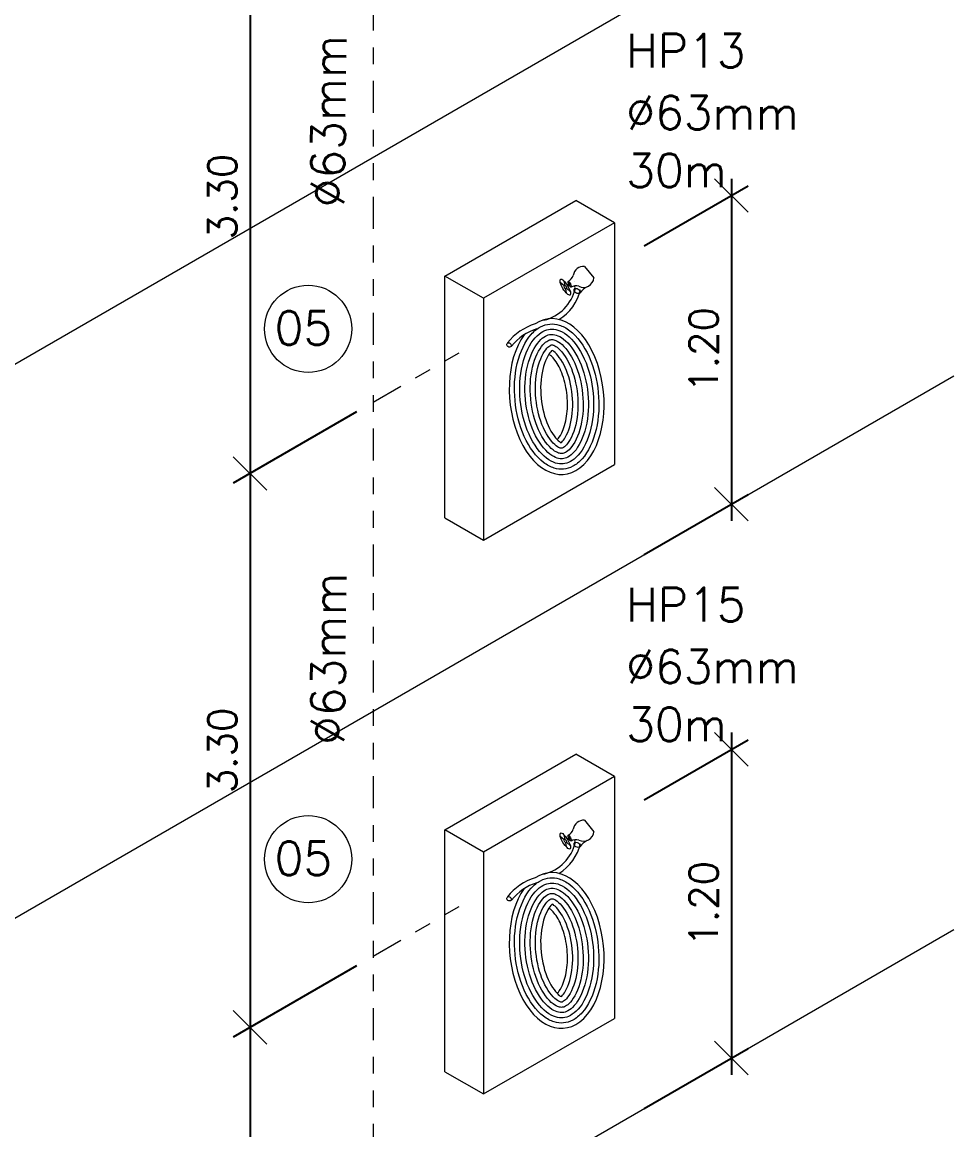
# Model space of a CAD drawing. Header units: millimetres. Extents: x 521 to 1055, y 261 to 520.
# Drawn here: x 987.7 to 993.25, y 353.62 to 360.22 of the extents above; entities that cross this region are included whole.
import ezdxf

# ---------------------------------------------------------------- set-up
doc = ezdxf.new("R2010")
doc.units = ezdxf.units.MM
doc.linetypes.add('CONTINU', pattern=[0])
doc.linetypes.add('DIVIDE2', pattern=[15.875, 6.35, -3.175, 0, -3.175, 0, -3.175])
doc.layers.add('0.1', color=8, linetype='Continuous', lineweight=13)
doc.styles.add('ROMANS', font='romans')
doc.dimstyles.new('Fares Eng - 50', dxfattribs={"dimscale": 2, "dimtxt": 0.085, "dimasz": 0.1, "dimexe": 0.05, "dimexo": 0.05, "dimgap": 0.04, "dimtad": 1, "dimzin": 4, "dimdsep": 46, "dimtxsty": 'ROMANS', "dimblk1": 'OBLIQUE', "dimblk2": 'OBLIQUE', "dimsah": 1, "dimcen": 0.05, "dimdle": 0.05, "dimclrd": 8, "dimclre": 8, "dimclrt": 8, "dimaunit": 1, "dimadec": 0, "dimazin": 0, "dimtfac": 1, "dimtix": 1, "dimtmove": 2, "dimatfit": 0, "dimldrblk": 'OPEN90', "dimfxl": 1, "dimtolj": 1, "dimtzin": 0, "dimarcsym": 0})

# ---------------------------------------------------------------- blocks, each defined once
blk = doc.blocks.new('_OBLIQUE')
at = {"color": 0, "linetype": 'ByBlock'}
blk.add_line((-0.5, -0.5), (0.5, 0.5), dxfattribs=at)
blk = doc.blocks.new('*D2257')
at = {"layer": '0.1', "color": 8, "linetype": 'CONTINU', "lineweight": -2, "transparency": 16777216}
for p, q in [((989.692, 361.2018), (988.9574, 360.7777)), ((989.0574, 360.9354), (989.0574, 357.4354)), ((989.692, 357.9018), (988.9574, 357.4777))]:
    blk.add_line(p, q, dxfattribs=at)
at = {"layer": 'DEFPOINTS', "color": 0, "linetype": 'CONTINU', "lineweight": -2, "transparency": 16777216}
for p in [(989.792, 361.2595), (989.792, 357.9595), (989.0574, 357.5354)]:
    blk.add_point(p, dxfattribs=at)
at = {"layer": '0.1', "color": 8, "linetype": 'CONTINU', "lineweight": -2, "transparency": 16777216, "xscale": 0.2, "yscale": 0.2, "zscale": 0.2}
for p, rotation in [((989.0574, 360.8354), 90), ((989.0574, 357.5354), 270)]:
    blk.add_blockref('_OBLIQUE', p, dxfattribs=dict(at, rotation=rotation))
at = {"layer": '0.1', "color": 8, "linetype": 'CONTINU', "lineweight": -2, "transparency": 16777216, "insert": (988.8924, 359.1854), "char_height": 0.17, "attachment_point": 5, "rotation": 90, "style": 'ROMANS'}
blk.add_mtext('\\A1;3.30', dxfattribs=at)
blk = doc.blocks.new('_Open90')
at = {"color": 0, "linetype": 'ByBlock', "lineweight": -2}
for p, q in [((-0.5, 0.5), (0, 0)), ((0, 0), (-1, 0)), ((0, 0), (-0.5, -0.5))]:
    blk.add_line(p, q, dxfattribs=at)
blk = doc.blocks.new('*D2258')
at = {"layer": '0.1', "color": 8, "linetype": 'CONTINU', "lineweight": -2, "transparency": 16777216}
for p, q in [((989.692, 357.9018), (988.9574, 357.4777)), ((989.0574, 357.6354), (989.0574, 354.1354)), ((989.692, 354.6018), (988.9574, 354.1777))]:
    blk.add_line(p, q, dxfattribs=at)
at = {"layer": 'DEFPOINTS', "color": 0, "linetype": 'CONTINU', "lineweight": -2, "transparency": 16777216}
for p in [(989.792, 357.9595), (989.792, 354.6595), (989.0574, 354.2354)]:
    blk.add_point(p, dxfattribs=at)
at = {"layer": '0.1', "color": 8, "linetype": 'CONTINU', "lineweight": -2, "transparency": 16777216, "xscale": 0.2, "yscale": 0.2, "zscale": 0.2}
for p, rotation in [((989.0574, 357.5354), 90), ((989.0574, 354.2354), 270)]:
    blk.add_blockref('_OBLIQUE', p, dxfattribs=dict(at, rotation=rotation))
at = {"layer": '0.1', "color": 8, "linetype": 'CONTINU', "lineweight": -2, "transparency": 16777216, "insert": (988.8924, 355.8854), "char_height": 0.17, "attachment_point": 5, "rotation": 90, "style": 'ROMANS'}
blk.add_mtext('\\A1;3.30', dxfattribs=at)
blk = doc.blocks.new('*D2259')
at = {"layer": '0.1', "color": 8, "linetype": 'CONTINU', "lineweight": -2, "transparency": 16777216}
for p, q in [((989.692, 354.6018), (988.9574, 354.1777)), ((989.0574, 354.3354), (989.0574, 350.8354)), ((989.692, 351.3018), (988.9574, 350.8777))]:
    blk.add_line(p, q, dxfattribs=at)
at = {"layer": 'DEFPOINTS', "color": 0, "linetype": 'CONTINU', "lineweight": -2, "transparency": 16777216}
for p in [(989.792, 354.6595), (989.792, 351.3595), (989.0574, 350.9354)]:
    blk.add_point(p, dxfattribs=at)
at = {"layer": '0.1', "color": 8, "linetype": 'CONTINU', "lineweight": -2, "transparency": 16777216, "xscale": 0.2, "yscale": 0.2, "zscale": 0.2}
for p, rotation in [((989.0574, 354.2354), 90), ((989.0574, 350.9354), 270)]:
    blk.add_blockref('_OBLIQUE', p, dxfattribs=dict(at, rotation=rotation))
at = {"layer": '0.1', "color": 8, "linetype": 'CONTINU', "lineweight": -2, "transparency": 16777216, "insert": (988.8924, 352.5854), "char_height": 0.17, "attachment_point": 5, "rotation": 90, "style": 'ROMANS'}
blk.add_mtext('\\A1;3.30', dxfattribs=at)
blk = doc.blocks.new('*D2263')
at = {"layer": '0.1', "color": 8, "linetype": 'CONTINU', "lineweight": -2, "transparency": 16777216}
for p, q in [((991.4064, 355.5916), (992.0259, 355.9493)), ((991.9259, 355.9915), (991.9259, 353.9524)), ((991.4064, 353.7525), (992.0259, 354.1101))]:
    blk.add_line(p, q, dxfattribs=at)
at = {"layer": 'DEFPOINTS', "color": 0, "linetype": 'CONTINU', "lineweight": -2, "transparency": 16777216}
for p in [(991.3064, 355.5339), (991.9259, 354.0524), (991.3064, 353.6947)]:
    blk.add_point(p, dxfattribs=at)
at = {"layer": '0.1', "color": 8, "linetype": 'CONTINU', "lineweight": -2, "transparency": 16777216, "xscale": 0.2, "yscale": 0.2, "zscale": 0.2}
for p, rotation in [((991.9259, 355.8915), 90), ((991.9259, 354.0524), 270)]:
    blk.add_blockref('_OBLIQUE', p, dxfattribs=dict(at, rotation=rotation))
at = {"layer": '0.1', "color": 8, "linetype": 'CONTINU', "lineweight": -2, "transparency": 16777216, "insert": (991.7609, 354.972), "char_height": 0.17, "attachment_point": 5, "rotation": 90, "style": 'ROMANS'}
blk.add_mtext('\\A1;1.20', dxfattribs=at)
blk = doc.blocks.new('*D2264')
at = {"layer": '0.1', "color": 8, "linetype": 'CONTINU', "lineweight": -2, "transparency": 16777216}
for p, q in [((991.4064, 358.8916), (992.0259, 359.2493)), ((991.9259, 359.2915), (991.9259, 357.2524)), ((991.4064, 357.0525), (992.0259, 357.4101))]:
    blk.add_line(p, q, dxfattribs=at)
at = {"layer": 'DEFPOINTS', "color": 0, "linetype": 'CONTINU', "lineweight": -2, "transparency": 16777216}
for p in [(991.3064, 358.8339), (991.9259, 357.3524), (991.3064, 356.9947)]:
    blk.add_point(p, dxfattribs=at)
at = {"layer": '0.1', "color": 8, "linetype": 'CONTINU', "lineweight": -2, "transparency": 16777216, "xscale": 0.2, "yscale": 0.2, "zscale": 0.2}
for p, rotation in [((991.9259, 359.1915), 90), ((991.9259, 357.3524), 270)]:
    blk.add_blockref('_OBLIQUE', p, dxfattribs=dict(at, rotation=rotation))
at = {"layer": '0.1', "color": 8, "linetype": 'CONTINU', "lineweight": -2, "transparency": 16777216, "insert": (991.7609, 358.272), "char_height": 0.17, "attachment_point": 5, "rotation": 90, "style": 'ROMANS'}
blk.add_mtext('\\A1;1.20', dxfattribs=at)

msp = doc.modelspace()

# ---------------------------------------------------------------- linework, layer by layer
at = {"layer": '0.1', "color": 254, "linetype": 'DIVIDE2', "ltscale": 0.03}
for p, q in [((989.792, 381.27964), (989.792, 348.05952)), ((989.792, 357.95952), (990.31759, 358.26297)), ((989.792, 354.65952), (990.31759, 354.96297))]:
    msp.add_line(p, q, dxfattribs=at)
at = {"layer": '0.1', "color": 8}
for p, q in [((980.60132, 354.11416), (993.25196, 361.41802)), ((990.21927, 358.71196), (990.99927, 359.1623)), ((991.22894, 359.0297), (990.99927, 359.1623)), ((991.22894, 359.0297), (990.44894, 358.57936)), ((991.22894, 359.0297), (991.22894, 357.58863)), ((991.05166, 358.76877), (991.10733, 358.70067)), ((990.21927, 357.2709), (990.21927, 358.71196)), ((990.44894, 358.57936), (990.21927, 358.71196)), ((990.92876, 358.65294), (990.90674, 358.67332)), ((990.93496, 358.65539), (990.93056, 358.68209)), ((990.93815, 358.63608), (990.94246, 358.61005)), ((990.94434, 358.63866), (990.96753, 358.61757)), ((990.9486, 358.65872), (990.96012, 358.66537)), ((990.95086, 358.6534), (990.96416, 358.65995)), ((990.99056, 358.67661), (990.99027, 358.67644)), ((990.44894, 358.57936), (990.44894, 357.1383)), ((980.60132, 350.81416), (993.25196, 358.11802)), ((990.21927, 355.41196), (990.99927, 355.8623)), ((991.22894, 355.7297), (990.99927, 355.8623)), ((991.22894, 355.7297), (990.44894, 355.27936)), ((991.22894, 355.7297), (991.22894, 354.28863)), ((991.05166, 355.46877), (991.10733, 355.40067)), ((990.21927, 353.9709), (990.21927, 355.41196)), ((990.44894, 355.27936), (990.21927, 355.41196)), ((990.92876, 355.35294), (990.90674, 355.37332)), ((990.93496, 355.35539), (990.93056, 355.38209)), ((990.93815, 355.33608), (990.94246, 355.31005)), ((990.94434, 355.33866), (990.96753, 355.31757)), ((990.9486, 355.35872), (990.96012, 355.36537)), ((990.95086, 355.3534), (990.96416, 355.35995)), ((990.99056, 355.37661), (990.99027, 355.37644)), ((990.44894, 355.27936), (990.44894, 353.8383)), ((980.60132, 347.51416), (993.25196, 354.81802))]:
    msp.add_line(p, q, dxfattribs=at)
for points in [[(990.21927, 357.2709), (990.44894, 357.1383), (991.22894, 357.58863)], [(990.21927, 353.9709), (990.44894, 353.8383), (991.22894, 354.28863)]]:
    msp.add_lwpolyline(points, dxfattribs=at)
at = {"layer": '0.1', "color": 8, "linetype": 'Continuous'}
for centre in [(989.4039, 358.39706), (989.4039, 355.23728)]:
    msp.add_circle(centre, 0.25988, dxfattribs=at)
at = {"layer": '0.1', "color": 8}
for centre, radius, start, end in [((991.04523, 358.7067), 0.0624, 84.083613, 172.046773), ((990.92348, 358.73459), 0.06296, 298.840108, 342.192501), ((990.74996, 358.69485), 0.2529, 283.430662, 346.965841), ((990.96064, 358.66154), 0.00386, 335.764248, 97.703594), ((991.00129, 358.59014), 0.06296, 75.782358, 118.658075), ((990.978, 358.64401), 0.01657, 327.474934, 30.614343), ((991.04523, 358.7067), 0.0624, 242.85156, 354.461167), ((991.11132, 358.55071), 0.1065, 114.491805, 145.735823), ((990.74996, 358.69485), 0.2841, 301.516937, 346.965841), ((990.85803, 358.1023), 0.33959, 107.213069, 141.647104), ((990.85803, 358.1023), 0.30839, 107.213069, 141.647104), ((991.04523, 355.4067), 0.0624, 84.083613, 172.046773), ((990.92348, 355.43459), 0.06296, 298.840108, 342.192501), ((990.74996, 355.39485), 0.2529, 283.430662, 346.965841), ((990.96064, 355.36154), 0.00386, 335.764248, 97.703594), ((991.00129, 355.29014), 0.06296, 75.782358, 118.658075), ((990.978, 355.34401), 0.01657, 327.474934, 30.614343), ((991.04523, 355.4067), 0.0624, 242.85156, 354.461167), ((991.11132, 355.25071), 0.1065, 114.491805, 145.735823), ((990.74996, 355.39485), 0.2841, 301.516937, 346.965841), ((990.85803, 354.8023), 0.33959, 107.213069, 141.647104), ((990.85803, 354.8023), 0.30839, 107.213069, 141.647104)]:
    msp.add_arc(centre, radius, start, end, dxfattribs=at)
for centre, major_axis, ratio in [((990.93655, 358.64574), (-0.02838, 0.04733), 0.2938919), ((990.93655, 358.64574), (-0.00627, 0.01045), 0.4434548), ((990.9622, 358.66237), (0.00859, -0.01716), 0.2555917), ((991.00659, 358.62265), (-0.01677, 0.01086), 0.6652044), ((990.60126, 358.3011), (-0.0116, 0.0087), 0.8221173), ((990.93655, 355.34574), (-0.02838, 0.04733), 0.2938919), ((990.93655, 355.34574), (-0.00627, 0.01045), 0.4434548), ((990.9622, 355.36237), (0.00859, -0.01716), 0.2555917), ((991.00659, 355.32265), (-0.01677, 0.01086), 0.6652044), ((990.60126, 355.0011), (-0.0116, 0.0087), 0.8221173)]:
    msp.add_ellipse(centre, major_axis=major_axis, ratio=ratio, dxfattribs=at)
for centre in [(990.885, 357.99365), (990.885, 354.69365)]:
    msp.add_ellipse(centre, major_axis=(-0.0444, 0.46329), ratio=0.602516, start_param=0.596977, end_param=6.5932949, dxfattribs=at)
for points, knots in [([(990.84358, 358.42588), (990.8257, 358.42417), (990.80726, 358.41891), (990.76981, 358.39887), (990.75086, 358.38399), (990.69757, 358.32393), (990.66693, 358.26123), (990.63343, 358.1183), (990.62985, 358.04358), (990.64398, 357.89618), (990.66168, 357.8235), (990.72172, 357.68953), (990.7637, 357.63379), (990.82743, 357.58495), (990.84886, 357.57393), (990.88943, 357.56137), (990.90853, 357.55971), (990.9443, 357.56314), (990.96273, 357.5684), (991.00018, 357.58843), (991.01913, 357.60332), (991.07242, 357.66337), (991.10306, 357.72607), (991.13656, 357.869), (991.14014, 357.94372), (991.12601, 358.09113), (991.10831, 358.16381), (991.04828, 358.29777), (991.00629, 358.35352), (990.94256, 358.40235), (990.92113, 358.41337), (990.88056, 358.42593), (990.86146, 358.42759), (990.84358, 358.42588)], [0, 0, 0, 0, 0.2617994, 0.2617994, 0.5235988, 0.5235988, 1.0471976, 1.0471976, 1.5707963, 1.5707963, 2.0943951, 2.0943951, 2.6179939, 2.6179939, 2.8797933, 2.8797933, 3.1415927, 3.1415927, 3.403392, 3.403392, 3.6651914, 3.6651914, 4.1887902, 4.1887902, 4.712389, 4.712389, 5.2359878, 5.2359878, 5.7595865, 5.7595865, 6.0213859, 6.0213859, 6.2831853, 6.2831853, 6.2831853, 6.2831853]), ([(990.84655, 358.39482), (990.83268, 358.39349), (990.81845, 358.38951), (990.78805, 358.37325), (990.77197, 358.36077), (990.72535, 358.30824), (990.69643, 358.25037), (990.66468, 358.11493), (990.6612, 358.04353), (990.67475, 357.90218), (990.69195, 357.83224), (990.74839, 357.7063), (990.7879, 357.65455), (990.8438, 357.61171), (990.86191, 357.60255), (990.89483, 357.59236), (990.90957, 357.59115), (990.93731, 357.59381), (990.95154, 357.59779), (990.98194, 357.61406), (990.99802, 357.62653), (991.04464, 357.67907), (991.07356, 357.73694), (991.10531, 357.87238), (991.10879, 357.94377), (991.09524, 358.08512), (991.07804, 358.15506), (991.0216, 358.281), (990.98209, 358.33275), (990.92619, 358.37559), (990.90808, 358.38475), (990.87516, 358.39494), (990.86042, 358.39615), (990.84655, 358.39482)], [0, 0, 0, 0, 0.2617994, 0.2617994, 0.5235988, 0.5235988, 1.0471976, 1.0471976, 1.5707963, 1.5707963, 2.0943951, 2.0943951, 2.6179939, 2.6179939, 2.8797933, 2.8797933, 3.1415927, 3.1415927, 3.403392, 3.403392, 3.6651914, 3.6651914, 4.1887902, 4.1887902, 4.712389, 4.712389, 5.2359878, 5.2359878, 5.7595865, 5.7595865, 6.0213859, 6.0213859, 6.2831853, 6.2831853, 6.2831853, 6.2831853]), ([(990.84953, 358.36377), (990.83953, 358.36281), (990.82963, 358.3601), (990.80631, 358.34763), (990.79307, 358.33754), (990.75316, 358.29257), (990.72593, 358.23949), (990.69594, 358.11156), (990.69255, 358.04351), (990.70552, 357.90816), (990.72226, 357.8409), (990.77502, 357.72316), (990.81212, 357.6753), (990.86016, 357.63849), (990.87499, 357.63116), (990.9002, 357.62336), (990.91046, 357.62258), (990.93046, 357.6245), (990.94036, 357.6272), (990.96368, 357.63967), (990.97692, 357.64976), (991.01683, 357.69473), (991.04406, 357.74781), (991.07405, 357.87574), (991.07744, 357.9438), (991.06447, 358.07915), (991.04773, 358.1464), (990.99497, 358.26414), (990.95787, 358.31201), (990.90983, 358.34882), (990.895, 358.35614), (990.86979, 358.36394), (990.85953, 358.36472), (990.84953, 358.36377)], [0, 0, 0, 0, 0.2617994, 0.2617994, 0.5235988, 0.5235988, 1.0471976, 1.0471976, 1.5707963, 1.5707963, 2.0943951, 2.0943951, 2.6179939, 2.6179939, 2.8797933, 2.8797933, 3.1415927, 3.1415927, 3.403392, 3.403392, 3.6651914, 3.6651914, 4.1887902, 4.1887902, 4.712389, 4.712389, 5.2359878, 5.2359878, 5.7595865, 5.7595865, 6.0213859, 6.0213859, 6.2831853, 6.2831853, 6.2831853, 6.2831853]), ([(990.8525, 358.33271), (990.84611, 358.33209), (990.84075, 358.33067), (990.82462, 358.32204), (990.81414, 358.31427), (990.78104, 358.27697), (990.75542, 358.2286), (990.7272, 358.10821), (990.72389, 358.04351), (990.73629, 357.91411), (990.75261, 357.84946), (990.80161, 357.74012), (990.83639, 357.69601), (990.87649, 357.66528), (990.88813, 357.65976), (990.90551, 357.65438), (990.91109, 357.65398), (990.92388, 357.65521), (990.92924, 357.65663), (990.94537, 357.66526), (990.95585, 357.67303), (990.98895, 357.71033), (991.01457, 357.7587), (991.04279, 357.87909), (991.0461, 357.94379), (991.0337, 358.0732), (991.01738, 358.13784), (990.96838, 358.24718), (990.9336, 358.2913), (990.8935, 358.32203), (990.88186, 358.32755), (990.86448, 358.33293), (990.8589, 358.33332), (990.8525, 358.33271)], [0, 0, 0, 0, 0.2617994, 0.2617994, 0.5235988, 0.5235988, 1.0471976, 1.0471976, 1.5707963, 1.5707963, 2.0943951, 2.0943951, 2.6179939, 2.6179939, 2.8797933, 2.8797933, 3.1415927, 3.1415927, 3.403392, 3.403392, 3.6651914, 3.6651914, 4.1887902, 4.1887902, 4.712389, 4.712389, 5.2359878, 5.2359878, 5.7595865, 5.7595865, 6.0213859, 6.0213859, 6.2831853, 6.2831853, 6.2831853, 6.2831853]), ([(990.85548, 358.30165), (990.852, 358.30132), (990.85177, 358.30118), (990.84303, 358.29651), (990.83514, 358.29093), (990.80905, 358.26154), (990.78491, 358.2177), (990.75846, 358.10487), (990.75523, 358.04355), (990.76707, 357.92002), (990.78303, 357.85788), (990.82814, 357.75722), (990.8608, 357.71661), (990.89275, 357.69212), (990.90139, 357.68831), (990.9107, 357.68543), (990.91103, 357.68532), (990.91799, 357.68599), (990.91822, 357.68612), (990.92696, 357.69079), (990.93486, 357.69638), (990.96094, 357.72577), (990.98508, 357.7696), (991.01153, 357.88243), (991.01476, 357.94375), (991.00293, 358.06729), (990.98696, 358.12942), (990.94185, 358.23009), (990.90919, 358.2707), (990.87724, 358.29518), (990.8686, 358.29899), (990.85929, 358.30187), (990.85897, 358.30198), (990.85548, 358.30165)], [0, 0, 0, 0, 0.2617994, 0.2617994, 0.5235988, 0.5235988, 1.0471976, 1.0471976, 1.5707963, 1.5707963, 2.0943951, 2.0943951, 2.6179939, 2.6179939, 2.8797933, 2.8797933, 3.1415927, 3.1415927, 3.403392, 3.403392, 3.6651914, 3.6651914, 4.1887902, 4.1887902, 4.712389, 4.712389, 5.2359878, 5.2359878, 5.7595865, 5.7595865, 6.0213859, 6.0213859, 6.2831853, 6.2831853, 6.2831853, 6.2831853]), ([(990.85863, 358.2689), (990.8562, 358.26699), (990.85308, 358.26414), (990.8375, 358.24658), (990.8144, 358.20679), (990.78973, 358.10154), (990.78656, 358.04365), (990.79785, 357.92587), (990.81354, 357.8661), (990.85458, 357.77452), (990.88566, 357.73687), (990.90517, 357.72191), (990.90881, 357.71971), (990.91136, 357.7184)], [0.3830033, 0.3830033, 0.3830033, 0.3830033, 0.5235988, 0.5235988, 1.0471976, 1.0471976, 1.5707963, 1.5707963, 2.0943951, 2.0943951, 2.6179939, 2.6179939, 2.7570376, 2.7570376, 2.7570376, 2.7570376]), ([(990.89206, 357.74292), (990.89435, 357.74472), (990.90344, 357.75355), (990.9273, 357.8021), (990.93883, 357.83797), (990.95, 357.91561), (990.95078, 357.95711), (990.94273, 358.04152), (990.93323, 358.08412), (990.90799, 358.15739), (990.89142, 358.18732), (990.85809, 358.23212), (990.84631, 358.24015), (990.84435, 358.24116)], [3.5245959, 3.5245959, 3.5245959, 3.5245959, 3.9202683, 3.9202683, 4.3159407, 4.3159407, 4.7116131, 4.7116131, 5.1072855, 5.1072855, 5.5029578, 5.5029578, 5.8986302, 5.8986302, 5.8986302, 5.8986302]), ([(990.91136, 357.7184), (990.91379, 357.72031), (990.91692, 357.72317), (990.9325, 357.74072), (990.95559, 357.78051), (990.98026, 357.88577), (990.98343, 357.94365), (990.97214, 358.06143), (990.95645, 358.1212), (990.91541, 358.21278), (990.88433, 358.25044), (990.86482, 358.26539), (990.86118, 358.26759), (990.85863, 358.2689)], [3.5245959, 3.5245959, 3.5245959, 3.5245959, 3.6651914, 3.6651914, 4.1887902, 4.1887902, 4.712389, 4.712389, 5.2359878, 5.2359878, 5.7595865, 5.7595865, 5.8986302, 5.8986302, 5.8986302, 5.8986302]), ([(990.84358, 355.12588), (990.8257, 355.12417), (990.80726, 355.11891), (990.76981, 355.09887), (990.75086, 355.08399), (990.69757, 355.02393), (990.66693, 354.96123), (990.63343, 354.8183), (990.62985, 354.74358), (990.64398, 354.59618), (990.66168, 354.5235), (990.72172, 354.38953), (990.7637, 354.33379), (990.82743, 354.28495), (990.84886, 354.27393), (990.88943, 354.26137), (990.90853, 354.25971), (990.9443, 354.26314), (990.96273, 354.2684), (991.00018, 354.28843), (991.01913, 354.30332), (991.07242, 354.36337), (991.10306, 354.42607), (991.13656, 354.569), (991.14014, 354.64372), (991.12601, 354.79113), (991.10831, 354.86381), (991.04828, 354.99777), (991.00629, 355.05352), (990.94256, 355.10235), (990.92113, 355.11337), (990.88056, 355.12593), (990.86146, 355.12759), (990.84358, 355.12588)], [0, 0, 0, 0, 0.2617994, 0.2617994, 0.5235988, 0.5235988, 1.0471976, 1.0471976, 1.5707963, 1.5707963, 2.0943951, 2.0943951, 2.6179939, 2.6179939, 2.8797933, 2.8797933, 3.1415927, 3.1415927, 3.403392, 3.403392, 3.6651914, 3.6651914, 4.1887902, 4.1887902, 4.712389, 4.712389, 5.2359878, 5.2359878, 5.7595865, 5.7595865, 6.0213859, 6.0213859, 6.2831853, 6.2831853, 6.2831853, 6.2831853]), ([(990.84655, 355.09482), (990.83268, 355.09349), (990.81845, 355.08951), (990.78805, 355.07325), (990.77197, 355.06077), (990.72535, 355.00824), (990.69643, 354.95037), (990.66468, 354.81493), (990.6612, 354.74353), (990.67475, 354.60218), (990.69195, 354.53224), (990.74839, 354.4063), (990.7879, 354.35455), (990.8438, 354.31171), (990.86191, 354.30255), (990.89483, 354.29236), (990.90957, 354.29115), (990.93731, 354.29381), (990.95154, 354.29779), (990.98194, 354.31406), (990.99802, 354.32653), (991.04464, 354.37907), (991.07356, 354.43694), (991.10531, 354.57238), (991.10879, 354.64377), (991.09524, 354.78512), (991.07804, 354.85506), (991.0216, 354.981), (990.98209, 355.03275), (990.92619, 355.07559), (990.90808, 355.08475), (990.87516, 355.09494), (990.86042, 355.09615), (990.84655, 355.09482)], [0, 0, 0, 0, 0.2617994, 0.2617994, 0.5235988, 0.5235988, 1.0471976, 1.0471976, 1.5707963, 1.5707963, 2.0943951, 2.0943951, 2.6179939, 2.6179939, 2.8797933, 2.8797933, 3.1415927, 3.1415927, 3.403392, 3.403392, 3.6651914, 3.6651914, 4.1887902, 4.1887902, 4.712389, 4.712389, 5.2359878, 5.2359878, 5.7595865, 5.7595865, 6.0213859, 6.0213859, 6.2831853, 6.2831853, 6.2831853, 6.2831853]), ([(990.84953, 355.06377), (990.83953, 355.06281), (990.82963, 355.0601), (990.80631, 355.04763), (990.79307, 355.03754), (990.75316, 354.99257), (990.72593, 354.93949), (990.69594, 354.81156), (990.69255, 354.74351), (990.70552, 354.60816), (990.72226, 354.5409), (990.77502, 354.42316), (990.81212, 354.3753), (990.86016, 354.33849), (990.87499, 354.33116), (990.9002, 354.32336), (990.91046, 354.32258), (990.93046, 354.3245), (990.94036, 354.3272), (990.96368, 354.33967), (990.97692, 354.34976), (991.01683, 354.39473), (991.04406, 354.44781), (991.07405, 354.57574), (991.07744, 354.6438), (991.06447, 354.77915), (991.04773, 354.8464), (990.99497, 354.96414), (990.95787, 355.01201), (990.90983, 355.04882), (990.895, 355.05614), (990.86979, 355.06394), (990.85953, 355.06472), (990.84953, 355.06377)], [0, 0, 0, 0, 0.2617994, 0.2617994, 0.5235988, 0.5235988, 1.0471976, 1.0471976, 1.5707963, 1.5707963, 2.0943951, 2.0943951, 2.6179939, 2.6179939, 2.8797933, 2.8797933, 3.1415927, 3.1415927, 3.403392, 3.403392, 3.6651914, 3.6651914, 4.1887902, 4.1887902, 4.712389, 4.712389, 5.2359878, 5.2359878, 5.7595865, 5.7595865, 6.0213859, 6.0213859, 6.2831853, 6.2831853, 6.2831853, 6.2831853]), ([(990.8525, 355.03271), (990.84611, 355.03209), (990.84075, 355.03067), (990.82462, 355.02204), (990.81414, 355.01427), (990.78104, 354.97697), (990.75542, 354.9286), (990.7272, 354.80821), (990.72389, 354.74351), (990.73629, 354.61411), (990.75261, 354.54946), (990.80161, 354.44012), (990.83639, 354.39601), (990.87649, 354.36528), (990.88813, 354.35976), (990.90551, 354.35438), (990.91109, 354.35398), (990.92388, 354.35521), (990.92924, 354.35663), (990.94537, 354.36526), (990.95585, 354.37303), (990.98895, 354.41033), (991.01457, 354.4587), (991.04279, 354.57909), (991.0461, 354.64379), (991.0337, 354.7732), (991.01738, 354.83784), (990.96838, 354.94718), (990.9336, 354.9913), (990.8935, 355.02203), (990.88186, 355.02755), (990.86448, 355.03293), (990.8589, 355.03332), (990.8525, 355.03271)], [0, 0, 0, 0, 0.2617994, 0.2617994, 0.5235988, 0.5235988, 1.0471976, 1.0471976, 1.5707963, 1.5707963, 2.0943951, 2.0943951, 2.6179939, 2.6179939, 2.8797933, 2.8797933, 3.1415927, 3.1415927, 3.403392, 3.403392, 3.6651914, 3.6651914, 4.1887902, 4.1887902, 4.712389, 4.712389, 5.2359878, 5.2359878, 5.7595865, 5.7595865, 6.0213859, 6.0213859, 6.2831853, 6.2831853, 6.2831853, 6.2831853]), ([(990.85548, 355.00165), (990.852, 355.00132), (990.85177, 355.00118), (990.84303, 354.99651), (990.83514, 354.99093), (990.80905, 354.96154), (990.78491, 354.9177), (990.75846, 354.80487), (990.75523, 354.74355), (990.76707, 354.62002), (990.78303, 354.55788), (990.82814, 354.45722), (990.8608, 354.41661), (990.89275, 354.39212), (990.90139, 354.38831), (990.9107, 354.38543), (990.91103, 354.38532), (990.91799, 354.38599), (990.91822, 354.38612), (990.92696, 354.39079), (990.93486, 354.39638), (990.96094, 354.42577), (990.98508, 354.4696), (991.01153, 354.58243), (991.01476, 354.64375), (991.00293, 354.76729), (990.98696, 354.82942), (990.94185, 354.93009), (990.90919, 354.9707), (990.87724, 354.99518), (990.8686, 354.99899), (990.85929, 355.00187), (990.85897, 355.00198), (990.85548, 355.00165)], [0, 0, 0, 0, 0.2617994, 0.2617994, 0.5235988, 0.5235988, 1.0471976, 1.0471976, 1.5707963, 1.5707963, 2.0943951, 2.0943951, 2.6179939, 2.6179939, 2.8797933, 2.8797933, 3.1415927, 3.1415927, 3.403392, 3.403392, 3.6651914, 3.6651914, 4.1887902, 4.1887902, 4.712389, 4.712389, 5.2359878, 5.2359878, 5.7595865, 5.7595865, 6.0213859, 6.0213859, 6.2831853, 6.2831853, 6.2831853, 6.2831853]), ([(990.85863, 354.9689), (990.8562, 354.96699), (990.85308, 354.96414), (990.8375, 354.94658), (990.8144, 354.90679), (990.78973, 354.80154), (990.78656, 354.74365), (990.79785, 354.62587), (990.81354, 354.5661), (990.85458, 354.47452), (990.88566, 354.43687), (990.90517, 354.42191), (990.90881, 354.41971), (990.91136, 354.4184)], [0.3830033, 0.3830033, 0.3830033, 0.3830033, 0.5235988, 0.5235988, 1.0471976, 1.0471976, 1.5707963, 1.5707963, 2.0943951, 2.0943951, 2.6179939, 2.6179939, 2.7570376, 2.7570376, 2.7570376, 2.7570376]), ([(990.89206, 354.44292), (990.89435, 354.44472), (990.90344, 354.45355), (990.9273, 354.5021), (990.93883, 354.53797), (990.95, 354.61561), (990.95078, 354.65711), (990.94273, 354.74152), (990.93323, 354.78412), (990.90799, 354.85739), (990.89142, 354.88732), (990.85809, 354.93212), (990.84631, 354.94015), (990.84435, 354.94116)], [3.5245959, 3.5245959, 3.5245959, 3.5245959, 3.9202683, 3.9202683, 4.3159407, 4.3159407, 4.7116131, 4.7116131, 5.1072855, 5.1072855, 5.5029578, 5.5029578, 5.8986302, 5.8986302, 5.8986302, 5.8986302]), ([(990.91136, 354.4184), (990.91379, 354.42031), (990.91692, 354.42317), (990.9325, 354.44072), (990.95559, 354.48051), (990.98026, 354.58577), (990.98343, 354.64365), (990.97214, 354.76143), (990.95645, 354.8212), (990.91541, 354.91278), (990.88433, 354.95044), (990.86482, 354.96539), (990.86118, 354.96759), (990.85863, 354.9689)], [3.5245959, 3.5245959, 3.5245959, 3.5245959, 3.6651914, 3.6651914, 4.1887902, 4.1887902, 4.712389, 4.712389, 5.2359878, 5.2359878, 5.7595865, 5.7595865, 5.8986302, 5.8986302, 5.8986302, 5.8986302])]:
    msp.add_open_spline(points, degree=3, knots=knots, dxfattribs=at)

# ---------------------------------------------------------------- texts
at = {"layer": '0.1', "color": 8, "linetype": 'Continuous', "style": 'ROMANS'}
for s, height, p in [('HP13', 0.200038, (991.29934, 359.95408, 52.87274)), ('Ø63mm', 0.200038, (991.29959, 359.5851, 52.87274)), ('30m', 0.200038, (991.29959, 359.2407, 52.87274)), ('05', 0.2, (989.20422, 358.30279)), ('HP15', 0.200038, (991.29934, 356.65408, 52.87274)), ('Ø63mm', 0.200038, (991.29959, 356.2851, 52.87274)), ('30m', 0.200038, (991.29959, 355.9407, 52.87274)), ('05', 0.2, (989.20422, 355.14301))]:
    msp.add_text(s, height=height, dxfattribs=at).set_placement(p)
for p in [(989.61734, 359.11958, 52.87274), (989.61734, 355.91641, 52.87274)]:
    msp.add_text('Ø63mm', height=0.200038, rotation=89.179165, dxfattribs=at).set_placement(p)

# ---------------------------------------------------------------- dimensions: what is measured, and where the dimension line sits
at = {"layer": '0.1', "color": 8, "linetype": 'CONTINU', "lineweight": -2}
for base, p1, p2, picture, middle in [((989.05745, 357.53542), (989.792, 361.25952), (989.792, 357.95952), '*D2257', (988.89245, 359.18542)), ((989.05745, 354.23542), (989.792, 357.95952), (989.792, 354.65952), '*D2258', (988.89245, 355.88542)), ((989.05745, 350.93542), (989.792, 354.65952), (989.792, 351.35952), '*D2259', (988.89245, 352.58542))]:
    dim = msp.add_linear_dim(base=base, p1=p1, p2=p2, angle=90, dimstyle='Fares Eng - 50', dxfattribs=at)
    dim.commit()
    dim.dimension.update_dxf_attribs({"geometry": picture, "text_midpoint": middle})
for base, p1, p2, picture, middle in [((991.92589, 357.35241), (991.30639, 358.83385), (991.30639, 356.99474), '*D2264', (991.76089, 358.27197)), ((991.92589, 354.05241), (991.30639, 355.53385), (991.30639, 353.69474), '*D2263', (991.76089, 354.97197))]:
    dim = msp.add_linear_dim(base=base, p1=p1, p2=p2, angle=90, text='1.20', dimstyle='Fares Eng - 50', dxfattribs=at)
    dim.commit()
    dim.dimension.update_dxf_attribs({"geometry": picture, "text_midpoint": middle})

doc.saveas('drawing.dxf')
